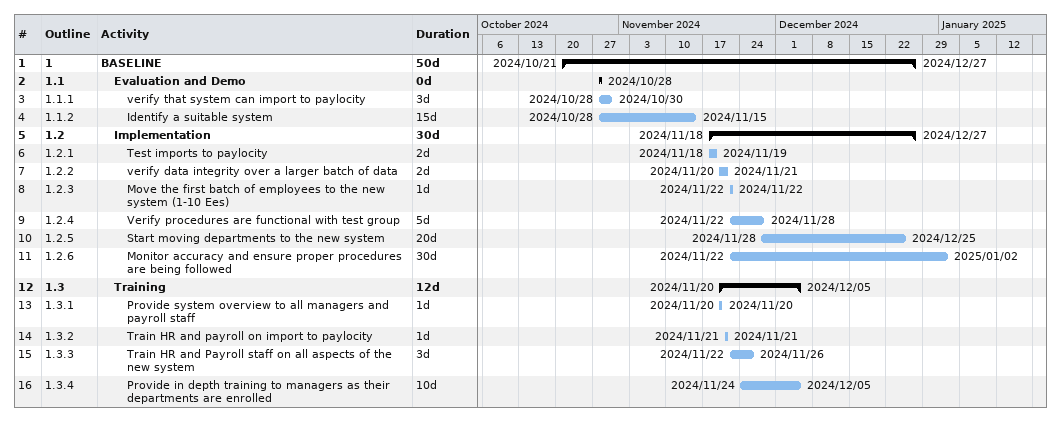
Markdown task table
| ID | WBS | Task | Duration | Start | Finish |
|---|---|---|---|---|---|
| 1 | 1 | **BASELINE** | 50d | 2024-10-21 | 2024-12-27 |
| 2 | 1.1 | **Evaluation and Demo** | 0d | 2024-10-28 | 2024-10-28 |
| 3 | 1.1.1 | verify that system can import to paylocity | 3d | 2024-10-28 | 2024-10-30 |
| 4 | 1.1.2 | Identify a suitable system | 15d | 2024-10-28 | 2024-11-15 |
| 5 | 1.2 | **Implementation** | 30d | 2024-11-18 | 2024-12-27 |
| 6 | 1.2.1 | Test imports to paylocity | 2d | 2024-11-18 | 2024-11-19 |
| 7 | 1.2.2 | verify data integrity over a larger batch of data | 2d | 2024-11-20 | 2024-11-21 |
| 8 | 1.2.3 | Move the first batch of employees to the new system (1-10 Ees) | 1d | 2024-11-22 | 2024-11-22 |
| 9 | 1.2.4 | Verify procedures are functional with test group | 5d | 2024-11-22 | 2024-11-28 |
| 10 | 1.2.5 | Start moving departments to the new system | 20d | 2024-11-28 | 2024-12-25 |
| 11 | 1.2.6 | Monitor accuracy and ensure proper procedures are being followed | 30d | 2024-11-22 | 2025-01-02 |
| 12 | 1.3 | **Training** | 12d | 2024-11-20 | 2024-12-05 |
| 13 | 1.3.1 | Provide system overview to all managers and payroll staff | 1d | 2024-11-20 | 2024-11-20 |
| 14 | 1.3.2 | Train HR and payroll on import to paylocity | 1d | 2024-11-21 | 2024-11-21 |
| 15 | 1.3.3 | Train HR and Payroll staff on all aspects of the new system | 3d | 2024-11-22 | 2024-11-26 |
| 16 | 1.3.4 | Provide in depth training to managers as their departments are enrolled | 10d | 2024-11-24 | 2024-12-05 |
